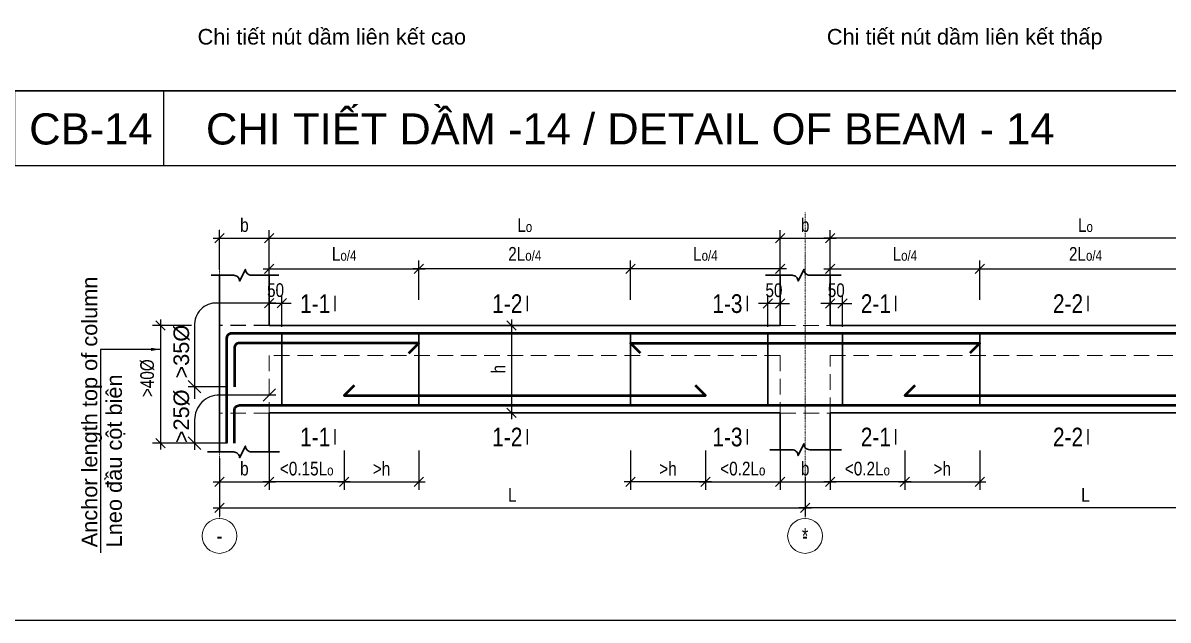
# Model space of a CAD drawing. Header units: millimetres. Extents: x -205508 to -110432, y 549193 to 571297.
# Drawn here: x -157357 to -152762, y 558925 to 561323 of the extents above; entities that cross this region are included whole.
import ezdxf
from ezdxf.enums import TextEntityAlignment as Align

# ---------------------------------------------------------------- set-up
doc = ezdxf.new("R2010")
doc.units = ezdxf.units.MM
doc.header["$LTSCALE"] = 25
doc.header["$MEASUREMENT"] = 0
doc.header["$PDSIZE"] = 50
for name, pattern in [('AUDIT_I_131119094342-0', [0]), ('CENTER2', [28.575, 19.05, -3.175, 3.175, -3.175]), ('DASHDOT', [1, 0.5, -0.25, 0, -0.25]), ('DASHED2', [0.375, 0.25, -0.125])]:
    doc.linetypes.add(name, pattern=pattern)
for name, color, linetype in [('AC', 200, 'Continuous'), ('dai', 3, 'AUDIT_I_131119094342-0'), ('DAMPHU', 1, 'DASHED2'), ('khung', 6, 'Continuous'), ('kich thuoc', 251, 'Continuous'), ('NETTHAY', 2, 'Continuous'), ('textMAX', 4, 'Continuous'), ('TEXTMIN', 7, 'Continuous'), ('TRUC', 8, 'CENTER2')]:
    doc.layers.add(name, color=color, linetype=linetype)
for name, color, linetype, lineweight in [('DCE_MCZiCZac', 250, 'Continuous', 13), ('S-Beam-Hidden', 14, 'DASHED2', 5), ('S-Boundary', 2, 'Continuous', 30), ('S-DIM TICK', 5, 'Continuous', 30), ('S-Grid line', 146, 'DASHDOT', 20), ('S-hoops', 3, 'Continuous', 30), ('S-Notes', 7, 'Continuous', 20), ('S-Rebar-B', 4, 'Continuous', 50)]:
    doc.layers.add(name, color=color, linetype=linetype, lineweight=lineweight)
doc.styles.add('EL-Text', font='arial.ttf')
doc.styles.add('roman', font='vnih____.shx', dxfattribs={"width": 0.8})
doc.styles.add('Simplex', font='arial.ttf', dxfattribs={"width": 0.8})
doc.styles.add('Simplex- GCC', font='arial.ttf', dxfattribs={"width": 0.8})
doc.styles.add('simplex1', font='simplex.shx', dxfattribs={"width": 0.8})
doc.styles.add('STYLE1', font='')
doc.styles.get('STYLE1').set_extended_font_data('VNI-Helve')
doc.dimstyles.new('ISO-25', dxfattribs={"dimscale": 25, "dimtxt": 2.2, "dimasz": 1.5, "dimexe": 1.3, "dimexo": 1, "dimgap": 1, "dimtad": 1, "dimdec": 0, "dimtxsty": 'Simplex- GCC', "dimblk": 'OBLIQUE', "dimcen": 2.5, "dimdle": 1, "dimclrd": 8, "dimclre": 8, "dimclrt": 7, "dimadec": 0, "dimazin": 0, "dimtfac": 1, "dimtdec": 0, "dimtix": 1, "dimtmove": 0, "dimatfit": 3, "dimfxl": 5, "dimfxlon": 1, "dimarcsym": 0})

# ---------------------------------------------------------------- blocks, each defined once
blk = doc.blocks.new('_Oblique')
at = {"color": 4, "linetype": 'ByBlock', "lineweight": -2}
blk.add_line((-0.5, -0.5), (0.5, 0.5), dxfattribs=at)
blk = doc.blocks.new('*D313')
at = {"layer": 'Defpoints', "color": 0, "ltscale": 20, "transparency": 16777216}
for p in [(-156568.7, 559707.2), (-154218.7, 559677.4), (-154218.7, 559375.1)]:
    blk.add_point(p, dxfattribs=at)
at = {"layer": 'kich thuoc', "color": 8, "lineweight": -2, "ltscale": 20, "transparency": 16777216}
for p, q in [((-156568.7, 559500.1), (-156568.7, 559342.6)), ((-154218.7, 559500.1), (-154218.7, 559342.6)), ((-156593.7, 559375.1), (-154193.7, 559375.1))]:
    blk.add_line(p, q, dxfattribs=at)
at = {"layer": 'kich thuoc', "color": 8, "lineweight": -2, "ltscale": 20, "transparency": 16777216, "xscale": 37.5, "yscale": 37.5, "zscale": 37.5, "rotation": 180}
blk.add_blockref('_Oblique', (-156568.7, 559375.1), dxfattribs=at)
at = {"layer": 'kich thuoc', "color": 8, "lineweight": -2, "ltscale": 20, "transparency": 16777216, "xscale": 37.5, "yscale": 37.5, "zscale": 37.5}
blk.add_blockref('_Oblique', (-154218.7, 559375.1), dxfattribs=at)
at = {"layer": 'kich thuoc', "color": 7, "ltscale": 20, "transparency": 16777216, "insert": (-155393.7, 559427.6), "char_height": 55, "attachment_point": 5, "style": 'Simplex- GCC'}
blk.add_mtext('L', dxfattribs=at)
blk = doc.blocks.new('*D314')
at = {"layer": 'Defpoints', "color": 0, "ltscale": 20, "transparency": 16777216}
for p in [(-155768.2, 560335.6), (-155768.2, 560107.2), (-154919.1, 560107.2)]:
    blk.add_point(p, dxfattribs=at)
at = {"layer": 'kich thuoc', "color": 8, "lineweight": -2, "ltscale": 20, "transparency": 16777216}
for p, q in [((-155768.2, 560210.6), (-155768.2, 560368.1)), ((-154919.1, 560210.6), (-154919.1, 560368.1)), ((-154894.1, 560335.6), (-155793.2, 560335.6))]:
    blk.add_line(p, q, dxfattribs=at)
at = {"layer": 'kich thuoc', "color": 8, "lineweight": -2, "ltscale": 20, "transparency": 16777216, "xscale": 37.5, "yscale": 37.5, "zscale": 37.5, "rotation": 180}
blk.add_blockref('_Oblique', (-155768.2, 560335.6), dxfattribs=at)
at = {"layer": 'kich thuoc', "color": 8, "lineweight": -2, "ltscale": 20, "transparency": 16777216, "xscale": 37.5, "yscale": 37.5, "zscale": 37.5}
blk.add_blockref('_Oblique', (-154919.1, 560335.6), dxfattribs=at)
at = {"layer": 'kich thuoc', "color": 7, "ltscale": 20, "transparency": 16777216, "insert": (-155343.7, 560395), "char_height": 55, "attachment_point": 5, "style": 'Simplex- GCC'}
blk.add_mtext('2L{\\H0.75x;o/4}', dxfattribs=at)
blk = doc.blocks.new('*D315')
at = {"layer": 'Defpoints', "color": 0, "ltscale": 20, "transparency": 16777216}
for p in [(-155768.2, 560335.6), (-156368.7, 560117.1), (-155768.2, 560107.2)]:
    blk.add_point(p, dxfattribs=at)
at = {"layer": 'kich thuoc', "color": 8, "lineweight": -2, "ltscale": 20, "transparency": 16777216}
for p, q in [((-156368.7, 560210.6), (-156368.7, 560368.1)), ((-155768.2, 560210.6), (-155768.2, 560368.1)), ((-156393.7, 560335.6), (-155743.2, 560335.6))]:
    blk.add_line(p, q, dxfattribs=at)
at = {"layer": 'kich thuoc', "color": 8, "lineweight": -2, "ltscale": 20, "transparency": 16777216, "xscale": 37.5, "yscale": 37.5, "zscale": 37.5, "rotation": 180}
blk.add_blockref('_Oblique', (-156368.7, 560335.6), dxfattribs=at)
at = {"layer": 'kich thuoc', "color": 8, "lineweight": -2, "ltscale": 20, "transparency": 16777216, "xscale": 37.5, "yscale": 37.5, "zscale": 37.5}
blk.add_blockref('_Oblique', (-155768.2, 560335.6), dxfattribs=at)
at = {"layer": 'kich thuoc', "color": 7, "ltscale": 20, "transparency": 16777216, "insert": (-156068.4, 560395), "char_height": 55, "attachment_point": 5, "style": 'Simplex- GCC'}
blk.add_mtext('L{\\H0.75x;o/4}', dxfattribs=at)
blk = doc.blocks.new('*D316')
at = {"layer": 'Defpoints', "color": 0, "ltscale": 20, "transparency": 16777216}
for p in [(-154919.1, 560335.6), (-154318.7, 560179.8), (-154919.1, 560107.2)]:
    blk.add_point(p, dxfattribs=at)
at = {"layer": 'kich thuoc', "color": 8, "lineweight": -2, "ltscale": 20, "transparency": 16777216}
for p, q in [((-154919.1, 560210.6), (-154919.1, 560368.1)), ((-154318.7, 560210.6), (-154318.7, 560368.1)), ((-154293.7, 560335.6), (-154944.1, 560335.6))]:
    blk.add_line(p, q, dxfattribs=at)
at = {"layer": 'kich thuoc', "color": 8, "lineweight": -2, "ltscale": 20, "transparency": 16777216, "xscale": 37.5, "yscale": 37.5, "zscale": 37.5, "rotation": 180}
blk.add_blockref('_Oblique', (-154919.1, 560335.6), dxfattribs=at)
at = {"layer": 'kich thuoc', "color": 8, "lineweight": -2, "ltscale": 20, "transparency": 16777216, "xscale": 37.5, "yscale": 37.5, "zscale": 37.5}
blk.add_blockref('_Oblique', (-154318.7, 560335.6), dxfattribs=at)
at = {"layer": 'kich thuoc', "color": 7, "ltscale": 20, "transparency": 16777216, "insert": (-154618.9, 560395), "char_height": 55, "attachment_point": 5, "style": 'Simplex- GCC'}
blk.add_mtext('L{\\H0.75x;o/4}', dxfattribs=at)
blk = doc.blocks.new('*D317')
at = {"layer": 'DCE_MCZiCZac', "color": 8, "lineweight": -2, "ltscale": 20, "transparency": 16777216}
for p, q in [((-156393.7, 560458), (-154293.7, 560458)), ((-156368.7, 560333), (-156368.7, 560490.5)), ((-154318.7, 560333), (-154318.7, 560490.5))]:
    blk.add_line(p, q, dxfattribs=at)
at = {"layer": 'Defpoints', "color": 0, "ltscale": 20, "transparency": 16777216}
for p in [(-154318.7, 560458), (-156368.7, 560184.5), (-154318.7, 560202.2)]:
    blk.add_point(p, dxfattribs=at)
at = {"layer": 'DCE_MCZiCZac', "color": 8, "lineweight": -2, "ltscale": 20, "transparency": 16777216, "xscale": 37.5, "yscale": 37.5, "zscale": 37.5, "rotation": 180}
blk.add_blockref('_Oblique', (-156368.7, 560458), dxfattribs=at)
at = {"layer": 'DCE_MCZiCZac', "color": 8, "lineweight": -2, "ltscale": 20, "transparency": 16777216, "xscale": 37.5, "yscale": 37.5, "zscale": 37.5}
blk.add_blockref('_Oblique', (-154318.7, 560458), dxfattribs=at)
at = {"layer": 'DCE_MCZiCZac', "color": 7, "ltscale": 20, "transparency": 16777216, "insert": (-155343.7, 560510.5), "char_height": 55, "attachment_point": 5, "style": 'Simplex- GCC'}
blk.add_mtext('L{\\H0.75x;o}', dxfattribs=at)
blk = doc.blocks.new('*D318')
at = {"layer": 'DCE_MCZiCZac', "color": 8, "lineweight": -2, "ltscale": 20, "transparency": 16777216}
for p, q in [((-156593.7, 560458), (-156343.7, 560458)), ((-156568.7, 560333), (-156568.7, 560490.5)), ((-156368.7, 560333), (-156368.7, 560490.5))]:
    blk.add_line(p, q, dxfattribs=at)
at = {"layer": 'Defpoints', "color": 0, "ltscale": 20, "transparency": 16777216}
for p in [(-156368.7, 560458), (-156568.7, 560280.8), (-156368.7, 560280.8)]:
    blk.add_point(p, dxfattribs=at)
at = {"layer": 'DCE_MCZiCZac', "color": 8, "lineweight": -2, "ltscale": 20, "transparency": 16777216, "xscale": 37.5, "yscale": 37.5, "zscale": 37.5, "rotation": 180}
blk.add_blockref('_Oblique', (-156568.7, 560458), dxfattribs=at)
at = {"layer": 'DCE_MCZiCZac', "color": 8, "lineweight": -2, "ltscale": 20, "transparency": 16777216, "xscale": 37.5, "yscale": 37.5, "zscale": 37.5}
blk.add_blockref('_Oblique', (-156368.7, 560458), dxfattribs=at)
at = {"layer": 'DCE_MCZiCZac', "color": 7, "ltscale": 20, "transparency": 16777216, "insert": (-156468.7, 560510.5), "char_height": 55, "attachment_point": 5, "style": 'Simplex- GCC'}
blk.add_mtext('b', dxfattribs=at)
blk = doc.blocks.new('*D319')
at = {"layer": 'DCE_MCZiCZac', "color": 8, "lineweight": -2, "ltscale": 20, "transparency": 16777216}
for p, q in [((-154343.7, 560458), (-154093.7, 560458)), ((-154318.7, 560367.5), (-154318.7, 560490.5)), ((-154118.7, 560333), (-154118.7, 560490.5))]:
    blk.add_line(p, q, dxfattribs=at)
at = {"layer": 'Defpoints', "color": 0, "ltscale": 20, "transparency": 16777216}
for p in [(-154118.7, 560458), (-154318.7, 560342.5), (-154118.7, 560165.9)]:
    blk.add_point(p, dxfattribs=at)
at = {"layer": 'DCE_MCZiCZac', "color": 8, "lineweight": -2, "ltscale": 20, "transparency": 16777216, "xscale": 37.5, "yscale": 37.5, "zscale": 37.5, "rotation": 180}
blk.add_blockref('_Oblique', (-154318.7, 560458), dxfattribs=at)
at = {"layer": 'DCE_MCZiCZac', "color": 8, "lineweight": -2, "ltscale": 20, "transparency": 16777216, "xscale": 37.5, "yscale": 37.5, "zscale": 37.5}
blk.add_blockref('_Oblique', (-154118.7, 560458), dxfattribs=at)
at = {"layer": 'DCE_MCZiCZac', "color": 7, "ltscale": 20, "transparency": 16777216, "insert": (-154218.7, 560510.5), "char_height": 55, "attachment_point": 5, "style": 'Simplex- GCC'}
blk.add_mtext('b', dxfattribs=at)
blk = doc.blocks.new('*D320')
at = {"layer": 'DCE_MCZiCZac', "color": 8, "lineweight": -2, "ltscale": 20, "transparency": 16777216}
for p, q in [((-156068.7, 559605.3), (-156068.7, 559447.8)), ((-155768.2, 559605.3), (-155768.2, 559447.8)), ((-156093.7, 559480.3), (-155743.2, 559480.3))]:
    blk.add_line(p, q, dxfattribs=at)
at = {"layer": 'Defpoints', "color": 0, "ltscale": 20, "transparency": 16777216}
for p in [(-156068.7, 559787.2), (-155768.2, 559757.2), (-155768.2, 559480.3)]:
    blk.add_point(p, dxfattribs=at)
at = {"layer": 'DCE_MCZiCZac', "color": 8, "lineweight": -2, "ltscale": 20, "transparency": 16777216, "xscale": 37.5, "yscale": 37.5, "zscale": 37.5, "rotation": 180}
blk.add_blockref('_Oblique', (-156068.7, 559480.3), dxfattribs=at)
at = {"layer": 'DCE_MCZiCZac', "color": 8, "lineweight": -2, "ltscale": 20, "transparency": 16777216, "xscale": 37.5, "yscale": 37.5, "zscale": 37.5}
blk.add_blockref('_Oblique', (-155768.2, 559480.3), dxfattribs=at)
at = {"layer": 'DCE_MCZiCZac', "color": 7, "ltscale": 20, "transparency": 16777216, "insert": (-155918.4, 559532.8), "char_height": 55, "attachment_point": 5, "style": 'Simplex- GCC'}
blk.add_mtext('>h', dxfattribs=at)
blk = doc.blocks.new('*D321')
at = {"layer": 'DCE_MCZiCZac', "color": 8, "lineweight": -2, "ltscale": 20, "transparency": 16777216}
for p, q in [((-154919.1, 559605.3), (-154919.1, 559447.8)), ((-154618.7, 559605.3), (-154618.7, 559447.8)), ((-154593.7, 559480.3), (-154944.1, 559480.3))]:
    blk.add_line(p, q, dxfattribs=at)
at = {"layer": 'Defpoints', "color": 0, "ltscale": 20, "transparency": 16777216}
for p in [(-154618.7, 559787.2), (-154919.1, 559757.2), (-154919.1, 559480.3)]:
    blk.add_point(p, dxfattribs=at)
at = {"layer": 'DCE_MCZiCZac', "color": 8, "lineweight": -2, "ltscale": 20, "transparency": 16777216, "xscale": 37.5, "yscale": 37.5, "zscale": 37.5, "rotation": 180}
blk.add_blockref('_Oblique', (-154919.1, 559480.3), dxfattribs=at)
at = {"layer": 'DCE_MCZiCZac', "color": 8, "lineweight": -2, "ltscale": 20, "transparency": 16777216, "xscale": 37.5, "yscale": 37.5, "zscale": 37.5}
blk.add_blockref('_Oblique', (-154618.7, 559480.3), dxfattribs=at)
at = {"layer": 'DCE_MCZiCZac', "color": 7, "ltscale": 20, "transparency": 16777216, "insert": (-154768.9, 559532.8), "char_height": 55, "attachment_point": 5, "style": 'Simplex- GCC'}
blk.add_mtext('>h', dxfattribs=at)
blk = doc.blocks.new('*D322')
at = {"layer": 'DCE_MCZiCZac', "color": 8, "lineweight": -2, "ltscale": 20, "transparency": 16777216}
for p, q in [((-156368.7, 560132.2), (-156368.7, 560229.4)), ((-156318.7, 560102.2), (-156318.7, 560229.4)), ((-156368.7, 560196.9), (-156406.2, 560196.9)), ((-156368.7, 560196.9), (-156318.7, 560196.9)), ((-156318.7, 560196.9), (-156281.2, 560196.9))]:
    blk.add_line(p, q, dxfattribs=at)
at = {"layer": 'Defpoints', "color": 0, "ltscale": 20, "transparency": 16777216}
for p in [(-156318.7, 560196.9), (-156368.7, 560107.2), (-156318.7, 560077.2)]:
    blk.add_point(p, dxfattribs=at)
at = {"layer": 'DCE_MCZiCZac', "color": 8, "lineweight": -2, "ltscale": 20, "transparency": 16777216, "xscale": 37.5, "yscale": 37.5, "zscale": 37.5}
blk.add_blockref('_Oblique', (-156368.7, 560196.9), dxfattribs=at)
at = {"layer": 'DCE_MCZiCZac', "color": 8, "lineweight": -2, "ltscale": 20, "transparency": 16777216, "xscale": 37.5, "yscale": 37.5, "zscale": 37.5, "rotation": 180}
blk.add_blockref('_Oblique', (-156318.7, 560196.9), dxfattribs=at)
at = {"layer": 'DCE_MCZiCZac', "color": 7, "ltscale": 20, "transparency": 16777216, "insert": (-156343.7, 560249.4), "char_height": 55, "attachment_point": 5, "style": 'Simplex- GCC'}
blk.add_mtext('50', dxfattribs=at)
blk = doc.blocks.new('*D323')
at = {"layer": 'DCE_MCZiCZac', "color": 8, "lineweight": -2, "ltscale": 20, "transparency": 16777216}
for p, q in [((-154368.7, 560102.2), (-154368.7, 560229.1)), ((-154318.7, 560153.4), (-154318.7, 560229.1)), ((-154368.7, 560196.6), (-154406.2, 560196.6)), ((-154318.7, 560196.6), (-154368.7, 560196.6)), ((-154318.7, 560196.6), (-154281.2, 560196.6))]:
    blk.add_line(p, q, dxfattribs=at)
at = {"layer": 'Defpoints', "color": 0, "ltscale": 20, "transparency": 16777216}
for p in [(-154368.7, 560196.6), (-154318.7, 560128.4), (-154368.7, 560077.2)]:
    blk.add_point(p, dxfattribs=at)
at = {"layer": 'DCE_MCZiCZac', "color": 8, "lineweight": -2, "ltscale": 20, "transparency": 16777216, "xscale": 37.5, "yscale": 37.5, "zscale": 37.5}
blk.add_blockref('_Oblique', (-154368.7, 560196.6), dxfattribs=at)
at = {"layer": 'DCE_MCZiCZac', "color": 8, "lineweight": -2, "ltscale": 20, "transparency": 16777216, "xscale": 37.5, "yscale": 37.5, "zscale": 37.5, "rotation": 180}
blk.add_blockref('_Oblique', (-154318.7, 560196.6), dxfattribs=at)
at = {"layer": 'DCE_MCZiCZac', "color": 7, "ltscale": 20, "transparency": 16777216, "insert": (-154343.7, 560249.1), "char_height": 55, "attachment_point": 5, "style": 'Simplex- GCC'}
blk.add_mtext('50', dxfattribs=at)
blk = doc.blocks.new('*D324')
at = {"layer": 'DCE_MCZiCZac', "color": 8, "lineweight": -2, "ltscale": 20, "transparency": 16777216}
for p, q in [((-154118.7, 560153.4), (-154118.7, 560229.1)), ((-154068.7, 560102.2), (-154068.7, 560229.1)), ((-154118.7, 560196.6), (-154156.2, 560196.6)), ((-154118.7, 560196.6), (-154068.7, 560196.6)), ((-154068.7, 560196.6), (-154031.2, 560196.6))]:
    blk.add_line(p, q, dxfattribs=at)
at = {"layer": 'Defpoints', "color": 0, "ltscale": 20, "transparency": 16777216}
for p in [(-154068.7, 560196.6), (-154118.7, 560128.4), (-154068.7, 560077.2)]:
    blk.add_point(p, dxfattribs=at)
at = {"layer": 'DCE_MCZiCZac', "color": 8, "lineweight": -2, "ltscale": 20, "transparency": 16777216, "xscale": 37.5, "yscale": 37.5, "zscale": 37.5}
blk.add_blockref('_Oblique', (-154118.7, 560196.6), dxfattribs=at)
at = {"layer": 'DCE_MCZiCZac', "color": 8, "lineweight": -2, "ltscale": 20, "transparency": 16777216, "xscale": 37.5, "yscale": 37.5, "zscale": 37.5, "rotation": 180}
blk.add_blockref('_Oblique', (-154068.7, 560196.6), dxfattribs=at)
at = {"layer": 'DCE_MCZiCZac', "color": 7, "ltscale": 20, "transparency": 16777216, "insert": (-154093.7, 560249.1), "char_height": 55, "attachment_point": 5, "style": 'Simplex- GCC'}
blk.add_mtext('50', dxfattribs=at)
blk = doc.blocks.new('*D325')
at = {"layer": 'DCE_MCZiCZac', "color": 8, "lineweight": -2, "ltscale": 20, "transparency": 16777216}
for p, q in [((-156805.5, 560132.2), (-156805.5, 559610.5)), ((-156680.5, 560107.2), (-156838, 560107.2)), ((-156680.5, 559635.5), (-156838, 559635.5))]:
    blk.add_line(p, q, dxfattribs=at)
at = {"layer": 'Defpoints', "color": 0, "ltscale": 20, "transparency": 16777216}
for p in [(-156568.7, 560107.2), (-156805.5, 559635.5), (-156538.7, 559635.5)]:
    blk.add_point(p, dxfattribs=at)
at = {"layer": 'DCE_MCZiCZac', "color": 8, "lineweight": -2, "ltscale": 20, "transparency": 16777216, "xscale": 37.5, "yscale": 37.5, "zscale": 37.5}
for p, rotation in [((-156805.5, 560107.2), 90), ((-156805.5, 559635.5), 270)]:
    blk.add_blockref('_Oblique', p, dxfattribs=dict(at, rotation=rotation))
at = {"layer": 'DCE_MCZiCZac', "color": 7, "ltscale": 20, "transparency": 16777216, "insert": (-156858, 559896.1), "char_height": 55, "attachment_point": 5, "rotation": 90, "style": 'Simplex- GCC'}
blk.add_mtext('>40%%C', dxfattribs=at)
blk = doc.blocks.new('SEC')
at = {"layer": 'khung', "color": 6, "linetype": 'Continuous', "ltscale": 0.5}
blk.add_line((0, -30.9), (0, 30.9), dxfattribs=at)
at = {"layer": 'TRUC', "color": 6, "style": 'simplex1', "width": 0.8}
blk.add_attdef('TEXT', text='', height=5, dxfattribs=at).set_placement((-1.6, 0), align=Align.MIDDLE_RIGHT)
blk = doc.blocks.new('*D326')
at = {"layer": 'Defpoints', "color": 0, "ltscale": 0.5, "transparency": 16777216}
for p in [(-155519.3, 560107.2), (-155519.3, 559757.2), (-155397.2, 559757.2)]:
    blk.add_point(p, dxfattribs=at)
at = {"layer": 'NETTHAY', "color": 8, "lineweight": -2, "ltscale": 0.5, "transparency": 16777216}
for p, q in [((-155397.2, 560132.2), (-155397.2, 559732.2)), ((-155494.3, 560107.2), (-155364.7, 560107.2)), ((-155494.3, 559757.2), (-155364.7, 559757.2))]:
    blk.add_line(p, q, dxfattribs=at)
at = {"layer": 'NETTHAY', "color": 8, "lineweight": -2, "ltscale": 0.5, "transparency": 16777216, "xscale": 37.5, "yscale": 37.5, "zscale": 37.5}
for p, rotation in [((-155397.2, 560107.2), 90), ((-155397.2, 559757.2), 270)]:
    blk.add_blockref('_Oblique', p, dxfattribs=dict(at, rotation=rotation))
at = {"layer": 'NETTHAY', "color": 7, "ltscale": 0.5, "transparency": 16777216, "insert": (-155449.7, 559932.2), "char_height": 55, "attachment_point": 5, "rotation": 90, "style": 'Simplex- GCC'}
blk.add_mtext('h', dxfattribs=at)
blk = doc.blocks.new('5span')
at = {"layer": 'S-Boundary', "ltscale": 20}
for p, q in [((0, 350), (0, 552.2)), ((200, 350), (200, 552.2)), ((2250, 350), (2250, 552.2)), ((2450, 350), (2450, 552.2)), ((0, 300), (0, 350)), ((0, 0), (0, 350)), ((200, 350), (2250, 350)), ((2450, 350), (4500, 350)), ((200, 0), (2250, 0)), ((200, -157.2), (200, 0)), ((2250, -148.1), (2250, 0)), ((2450, 0), (4500, 0)), ((2450, -148.1), (2450, 0)), ((0, -157.2), (0, 0))]:
    blk.add_line(p, q, dxfattribs=at)
at = {"layer": 'S-Boundary', "color": 251, "true_color": 0x636466}
for points in [[(-32.8, 552.2), (57.1, 552.2, -0.414214), (80.7, 528.6), (104.3, 575.8, 0.414214), (127.9, 552.2), (238.5, 552.2)], [(2191.3, 552.2), (2297.9, 552.2, -0.414214), (2321.5, 528.6), (2345.1, 575.8, 0.414214), (2368.7, 552.2), (2495.3, 552.2)], [(-47.9, -157.2), (57.1, -157.2, -0.414214), (80.7, -180.8), (104.3, -133.6, 0.414214), (127.9, -157.2), (240.9, -157.2)], [(2208.1, -148.1), (2297.9, -148.1, -0.414214), (2321.5, -171.7), (2345.1, -124.5, 0.414214), (2368.7, -148.1), (2495.9, -148.1)]]:
    blk.add_lwpolyline(points, format="xyb", dxfattribs=at)
at = {"layer": 'S-Grid line', "ltscale": 0.25}
for p, q in [((2350, -424.3), (2350, 803.6)), ((0, -424.3), (0, 735.3))]:
    blk.add_line(p, q, dxfattribs=at)
at = {"layer": 'S-Grid line', "color": 2, "linetype": 'Continuous', "ltscale": 0.5}
for centre in [(0, -494.3), (2350, -494.3)]:
    blk.add_circle(centre, 70, dxfattribs=at)
at = {"layer": 'S-Grid line', "color": 3, "linetype": 'DASHED2', "ltscale": 0.5, "style": 'roman', "width": 0.8}
for p in [(0, -494.3), (2350, -494.3)]:
    blk.add_text('-', height=62.5, dxfattribs=at).set_placement(p, align=Align.MIDDLE)
blk = doc.blocks.new('*D259')
at = {"layer": 'DCE_MCZiCZac', "color": 8, "lineweight": -2, "ltscale": 20, "transparency": 16777216}
for p, q in [((-156368.7, 559605.3), (-156368.7, 559447.8)), ((-156068.7, 559605.3), (-156068.7, 559447.8)), ((-156043.7, 559480.3), (-156393.7, 559480.3))]:
    blk.add_line(p, q, dxfattribs=at)
at = {"layer": 'Defpoints', "color": 0, "ltscale": 20, "transparency": 16777216}
for p in [(-156068.7, 559787.2), (-156368.7, 559640.8), (-156368.7, 559480.3)]:
    blk.add_point(p, dxfattribs=at)
at = {"layer": 'DCE_MCZiCZac', "color": 8, "lineweight": -2, "ltscale": 20, "transparency": 16777216, "xscale": 37.5, "yscale": 37.5, "zscale": 37.5, "rotation": 180}
blk.add_blockref('_Oblique', (-156368.7, 559480.3), dxfattribs=at)
at = {"layer": 'DCE_MCZiCZac', "color": 8, "lineweight": -2, "ltscale": 20, "transparency": 16777216, "xscale": 37.5, "yscale": 37.5, "zscale": 37.5}
blk.add_blockref('_Oblique', (-156068.7, 559480.3), dxfattribs=at)
at = {"layer": 'DCE_MCZiCZac', "color": 7, "ltscale": 20, "transparency": 16777216, "insert": (-156218.7, 559532.8), "char_height": 55, "attachment_point": 5, "style": 'Simplex- GCC'}
blk.add_mtext('<0.15L{\\H0.75x;o}', dxfattribs=at)
blk = doc.blocks.new('*D260')
at = {"layer": 'DCE_MCZiCZac', "color": 8, "lineweight": -2, "ltscale": 20, "transparency": 16777216}
for p, q in [((-154618.7, 559605.3), (-154618.7, 559447.8)), ((-154318.7, 559605.3), (-154318.7, 559447.8)), ((-154643.7, 559480.3), (-154293.7, 559480.3))]:
    blk.add_line(p, q, dxfattribs=at)
at = {"layer": 'Defpoints', "color": 0, "ltscale": 20, "transparency": 16777216}
for p in [(-154618.7, 559787.2), (-154318.7, 559718), (-154318.7, 559480.3)]:
    blk.add_point(p, dxfattribs=at)
at = {"layer": 'DCE_MCZiCZac', "color": 8, "lineweight": -2, "ltscale": 20, "transparency": 16777216, "xscale": 37.5, "yscale": 37.5, "zscale": 37.5, "rotation": 180}
blk.add_blockref('_Oblique', (-154618.7, 559480.3), dxfattribs=at)
at = {"layer": 'DCE_MCZiCZac', "color": 8, "lineweight": -2, "ltscale": 20, "transparency": 16777216, "xscale": 37.5, "yscale": 37.5, "zscale": 37.5}
blk.add_blockref('_Oblique', (-154318.7, 559480.3), dxfattribs=at)
at = {"layer": 'DCE_MCZiCZac', "color": 7, "ltscale": 20, "transparency": 16777216, "insert": (-154468.7, 559532.8), "char_height": 55, "attachment_point": 5, "style": 'Simplex- GCC'}
blk.add_mtext('<0.2L{\\H0.75x;o}', dxfattribs=at)
blk = doc.blocks.new('*D261')
at = {"layer": 'Defpoints', "color": 0, "ltscale": 20, "transparency": 16777216}
for p in [(-152669.1, 560335.6), (-153518.2, 560107.2), (-152669.1, 560107.2)]:
    blk.add_point(p, dxfattribs=at)
at = {"layer": 'kich thuoc', "color": 8, "lineweight": -2, "ltscale": 20, "transparency": 16777216}
for p, q in [((-153518.2, 560210.6), (-153518.2, 560368.1)), ((-152669.1, 560210.6), (-152669.1, 560368.1)), ((-153543.2, 560335.6), (-152644.1, 560335.6))]:
    blk.add_line(p, q, dxfattribs=at)
at = {"layer": 'kich thuoc', "color": 8, "lineweight": -2, "ltscale": 20, "transparency": 16777216, "xscale": 37.5, "yscale": 37.5, "zscale": 37.5, "rotation": 180}
blk.add_blockref('_Oblique', (-153518.2, 560335.6), dxfattribs=at)
at = {"layer": 'kich thuoc', "color": 8, "lineweight": -2, "ltscale": 20, "transparency": 16777216, "xscale": 37.5, "yscale": 37.5, "zscale": 37.5}
blk.add_blockref('_Oblique', (-152669.1, 560335.6), dxfattribs=at)
at = {"layer": 'kich thuoc', "color": 7, "ltscale": 20, "transparency": 16777216, "insert": (-153093.7, 560395), "char_height": 55, "attachment_point": 5, "style": 'Simplex- GCC'}
blk.add_mtext('2L{\\H0.75x;o/4}', dxfattribs=at)
blk = doc.blocks.new('*D263')
at = {"layer": 'Defpoints', "color": 0, "ltscale": 20, "transparency": 16777216}
for p in [(-153518.2, 560335.6), (-154118.7, 560179.8), (-153518.2, 560107.2)]:
    blk.add_point(p, dxfattribs=at)
at = {"layer": 'kich thuoc', "color": 8, "lineweight": -2, "ltscale": 20, "transparency": 16777216}
for p, q in [((-154118.7, 560210.6), (-154118.7, 560368.1)), ((-153518.2, 560210.6), (-153518.2, 560368.1)), ((-154143.7, 560335.6), (-153493.2, 560335.6))]:
    blk.add_line(p, q, dxfattribs=at)
at = {"layer": 'kich thuoc', "color": 8, "lineweight": -2, "ltscale": 20, "transparency": 16777216, "xscale": 37.5, "yscale": 37.5, "zscale": 37.5, "rotation": 180}
blk.add_blockref('_Oblique', (-154118.7, 560335.6), dxfattribs=at)
at = {"layer": 'kich thuoc', "color": 8, "lineweight": -2, "ltscale": 20, "transparency": 16777216, "xscale": 37.5, "yscale": 37.5, "zscale": 37.5}
blk.add_blockref('_Oblique', (-153518.2, 560335.6), dxfattribs=at)
at = {"layer": 'kich thuoc', "color": 7, "ltscale": 20, "transparency": 16777216, "insert": (-153818.4, 560395), "char_height": 55, "attachment_point": 5, "style": 'Simplex- GCC'}
blk.add_mtext('L{\\H0.75x;o/4}', dxfattribs=at)
blk = doc.blocks.new('*D264')
at = {"layer": 'DCE_MCZiCZac', "color": 8, "lineweight": -2, "ltscale": 20, "transparency": 16777216}
for p, q in [((-152043.7, 560458), (-154143.7, 560458)), ((-154118.7, 560333), (-154118.7, 560490.5)), ((-152068.7, 560333), (-152068.7, 560490.5))]:
    blk.add_line(p, q, dxfattribs=at)
at = {"layer": 'Defpoints', "color": 0, "ltscale": 20, "transparency": 16777216}
for p in [(-154118.7, 560458), (-154118.7, 560202.2), (-152068.7, 560184.5)]:
    blk.add_point(p, dxfattribs=at)
at = {"layer": 'DCE_MCZiCZac', "color": 8, "lineweight": -2, "ltscale": 20, "transparency": 16777216, "xscale": 37.5, "yscale": 37.5, "zscale": 37.5, "rotation": 180}
blk.add_blockref('_Oblique', (-154118.7, 560458), dxfattribs=at)
at = {"layer": 'DCE_MCZiCZac', "color": 8, "lineweight": -2, "ltscale": 20, "transparency": 16777216, "xscale": 37.5, "yscale": 37.5, "zscale": 37.5}
blk.add_blockref('_Oblique', (-152068.7, 560458), dxfattribs=at)
at = {"layer": 'DCE_MCZiCZac', "color": 7, "ltscale": 20, "transparency": 16777216, "insert": (-153093.7, 560510.5), "char_height": 55, "attachment_point": 5, "style": 'Simplex- GCC'}
blk.add_mtext('L{\\H0.75x;o}', dxfattribs=at)
blk = doc.blocks.new('*D266')
at = {"layer": 'DCE_MCZiCZac', "color": 8, "lineweight": -2, "ltscale": 20, "transparency": 16777216}
for p, q in [((-153818.7, 559605.3), (-153818.7, 559447.8)), ((-153518.2, 559605.3), (-153518.2, 559447.8)), ((-153843.7, 559480.3), (-153493.2, 559480.3))]:
    blk.add_line(p, q, dxfattribs=at)
at = {"layer": 'Defpoints', "color": 0, "ltscale": 20, "transparency": 16777216}
for p in [(-153818.7, 559787.2), (-153518.2, 559757.2), (-153518.2, 559480.3)]:
    blk.add_point(p, dxfattribs=at)
at = {"layer": 'DCE_MCZiCZac', "color": 8, "lineweight": -2, "ltscale": 20, "transparency": 16777216, "xscale": 37.5, "yscale": 37.5, "zscale": 37.5, "rotation": 180}
blk.add_blockref('_Oblique', (-153818.7, 559480.3), dxfattribs=at)
at = {"layer": 'DCE_MCZiCZac', "color": 8, "lineweight": -2, "ltscale": 20, "transparency": 16777216, "xscale": 37.5, "yscale": 37.5, "zscale": 37.5}
blk.add_blockref('_Oblique', (-153518.2, 559480.3), dxfattribs=at)
at = {"layer": 'DCE_MCZiCZac', "color": 7, "ltscale": 20, "transparency": 16777216, "insert": (-153668.4, 559532.8), "char_height": 55, "attachment_point": 5, "style": 'Simplex- GCC'}
blk.add_mtext('>h', dxfattribs=at)
blk = doc.blocks.new('*D268')
at = {"layer": 'DCE_MCZiCZac', "color": 8, "lineweight": -2, "ltscale": 20, "transparency": 16777216}
for p, q in [((-154118.7, 559605.3), (-154118.7, 559447.8)), ((-153818.7, 559605.3), (-153818.7, 559447.8)), ((-153793.7, 559480.3), (-154143.7, 559480.3))]:
    blk.add_line(p, q, dxfattribs=at)
at = {"layer": 'Defpoints', "color": 0, "ltscale": 20, "transparency": 16777216}
for p in [(-153818.7, 559787.2), (-154118.7, 559718), (-154118.7, 559480.3)]:
    blk.add_point(p, dxfattribs=at)
at = {"layer": 'DCE_MCZiCZac', "color": 8, "lineweight": -2, "ltscale": 20, "transparency": 16777216, "xscale": 37.5, "yscale": 37.5, "zscale": 37.5, "rotation": 180}
blk.add_blockref('_Oblique', (-154118.7, 559480.3), dxfattribs=at)
at = {"layer": 'DCE_MCZiCZac', "color": 8, "lineweight": -2, "ltscale": 20, "transparency": 16777216, "xscale": 37.5, "yscale": 37.5, "zscale": 37.5}
blk.add_blockref('_Oblique', (-153818.7, 559480.3), dxfattribs=at)
at = {"layer": 'DCE_MCZiCZac', "color": 7, "ltscale": 20, "transparency": 16777216, "insert": (-153968.7, 559532.8), "char_height": 55, "attachment_point": 5, "style": 'Simplex- GCC'}
blk.add_mtext('<0.2L{\\H0.75x;o}', dxfattribs=at)
blk = doc.blocks.new('*D280')
at = {"layer": 'Defpoints', "color": 0, "ltscale": 20, "transparency": 16777216}
for p in [(-154218.7, 559677.4), (-151968.7, 559707.2), (-154218.7, 559375.1)]:
    blk.add_point(p, dxfattribs=at)
at = {"layer": 'kich thuoc', "color": 8, "lineweight": -2, "ltscale": 20, "transparency": 16777216}
for p, q in [((-154218.7, 559500.1), (-154218.7, 559342.6)), ((-151968.7, 559500.1), (-151968.7, 559342.6)), ((-151943.7, 559375.1), (-154243.7, 559375.1))]:
    blk.add_line(p, q, dxfattribs=at)
at = {"layer": 'kich thuoc', "color": 8, "lineweight": -2, "ltscale": 20, "transparency": 16777216, "xscale": 37.5, "yscale": 37.5, "zscale": 37.5, "rotation": 180}
blk.add_blockref('_Oblique', (-154218.7, 559375.1), dxfattribs=at)
at = {"layer": 'kich thuoc', "color": 8, "lineweight": -2, "ltscale": 20, "transparency": 16777216, "xscale": 37.5, "yscale": 37.5, "zscale": 37.5}
blk.add_blockref('_Oblique', (-151968.7, 559375.1), dxfattribs=at)
at = {"layer": 'kich thuoc', "color": 7, "ltscale": 20, "transparency": 16777216, "insert": (-153093.7, 559427.6), "char_height": 55, "attachment_point": 5, "style": 'Simplex- GCC'}
blk.add_mtext('L', dxfattribs=at)
blk = doc.blocks.new('*D282')
at = {"layer": 'DCE_MCZiCZac', "color": 8, "lineweight": -2, "ltscale": 20, "transparency": 16777216}
for p, q in [((-156568.7, 559575), (-156568.7, 559447.8)), ((-156368.7, 559575), (-156368.7, 559447.8)), ((-156593.7, 559480.3), (-156343.7, 559480.3))]:
    blk.add_line(p, q, dxfattribs=at)
at = {"layer": 'Defpoints', "color": 0, "ltscale": 20, "transparency": 16777216}
for p in [(-156568.7, 559600), (-156368.7, 559600), (-156368.7, 559480.3)]:
    blk.add_point(p, dxfattribs=at)
at = {"layer": 'DCE_MCZiCZac', "color": 8, "lineweight": -2, "ltscale": 20, "transparency": 16777216, "xscale": 37.5, "yscale": 37.5, "zscale": 37.5, "rotation": 180}
blk.add_blockref('_Oblique', (-156568.7, 559480.3), dxfattribs=at)
at = {"layer": 'DCE_MCZiCZac', "color": 8, "lineweight": -2, "ltscale": 20, "transparency": 16777216, "xscale": 37.5, "yscale": 37.5, "zscale": 37.5}
blk.add_blockref('_Oblique', (-156368.7, 559480.3), dxfattribs=at)
at = {"layer": 'DCE_MCZiCZac', "color": 7, "ltscale": 20, "transparency": 16777216, "insert": (-156468.7, 559532.8), "char_height": 55, "attachment_point": 5, "style": 'Simplex- GCC'}
blk.add_mtext('b', dxfattribs=at)
blk = doc.blocks.new('*D283')
at = {"layer": 'DCE_MCZiCZac', "color": 8, "lineweight": -2, "ltscale": 20, "transparency": 16777216}
for p, q in [((-154318.7, 559605.3), (-154318.7, 559447.8)), ((-154118.7, 559605.3), (-154118.7, 559447.8)), ((-154343.7, 559480.3), (-154093.7, 559480.3))]:
    blk.add_line(p, q, dxfattribs=at)
at = {"layer": 'Defpoints', "color": 0, "ltscale": 20, "transparency": 16777216}
for p in [(-154318.7, 559661), (-154118.7, 559661), (-154118.7, 559480.3)]:
    blk.add_point(p, dxfattribs=at)
at = {"layer": 'DCE_MCZiCZac', "color": 8, "lineweight": -2, "ltscale": 20, "transparency": 16777216, "xscale": 37.5, "yscale": 37.5, "zscale": 37.5, "rotation": 180}
blk.add_blockref('_Oblique', (-154318.7, 559480.3), dxfattribs=at)
at = {"layer": 'DCE_MCZiCZac', "color": 8, "lineweight": -2, "ltscale": 20, "transparency": 16777216, "xscale": 37.5, "yscale": 37.5, "zscale": 37.5}
blk.add_blockref('_Oblique', (-154118.7, 559480.3), dxfattribs=at)
at = {"layer": 'DCE_MCZiCZac', "color": 7, "ltscale": 20, "transparency": 16777216, "insert": (-154218.7, 559532.8), "char_height": 55, "attachment_point": 5, "style": 'Simplex- GCC'}
blk.add_mtext('b', dxfattribs=at)

msp = doc.modelspace()

# ---------------------------------------------------------------- linework, layer by layer
at = {"layer": 'AC', "color": 0, "ltscale": 20}
msp.add_line((-162391.5, 560749.9), (-147391.5, 560749.9), dxfattribs=at)
at = {"layer": 'AC', "color": 4, "ltscale": 20}
msp.add_line((-162391.5, 558924.8), (-147391.5, 558924.8), dxfattribs=at)
for points in [[(-147391.5, 561041), (-147391.5, 570555.2), (-162391.5, 570555.2), (-162391.5, 561049.9), (-147404.4, 561049.9)], [(-147391.5, 558924.8), (-147391.5, 561049.9), (-162391.5, 561049.9), (-162391.5, 558924.8)]]:
    msp.add_lwpolyline(points, dxfattribs=at)
msp.add_lwpolyline([(-157391.5, 560749.9), (-156791.5, 560749.9), (-156791.5, 561049.9), (-157391.5, 561049.9)], close=True, dxfattribs=at)
at = {"layer": 'DAMPHU', "ltscale": 10}
msp.add_line((-156368.7, 560107.2), (-156568.7, 560107.2), dxfattribs=at)
at = {"layer": 'kich thuoc', "ltscale": 20}
for p, q in [((-156538.7, 559861.8), (-156694.9, 559861.8)), ((-156538.7, 559635.5), (-156694.9, 559635.5))]:
    msp.add_line(p, q, dxfattribs=at)
for points in [[(-156342.5, 560196.9), (-156568.7, 560196.9, 0.452245), (-156668.7, 560114.6), (-156668.7, 559813.9)], [(-156342.5, 559828.6), (-156568.7, 559828.6, 0.414214), (-156668.7, 559728.6), (-156668.7, 559608.3)]]:
    msp.add_lwpolyline(points, format="xyb", dxfattribs=at)
at = {"layer": 'S-Beam-Hidden', "ltscale": 10}
msp.add_line((-154319.7, 560107.2), (-154117.7, 560107.2), dxfattribs=at)
for points in [[(-154318.7, 559987.2), (-156368.7, 559987.2), (-156368.7, 559756.2), (-156568.7, 559756.2), (-156568.7, 560107.2)], [(-154318.7, 559987.2), (-154318.7, 559756.2), (-154118.7, 559756.2), (-154118.7, 559987.2), (-149247, 559987.2)]]:
    msp.add_lwpolyline(points, dxfattribs=at)
at = {"layer": 'S-DIM TICK', "color": 5, "ltscale": 0.5}
for p, q in [((-156693.7, 559886.8), (-156643.7, 559836.8)), ((-156693.7, 559660.5), (-156643.7, 559610.5))]:
    msp.add_line(p, q, dxfattribs=at)
at = {"layer": 'S-DIM TICK', "ltscale": 0.5}
msp.add_line((-156393.7, 559803.6), (-156343.7, 559853.6), dxfattribs=at)
at = {"layer": 'S-hoops', "ltscale": 20}
for p, q in [((-156318.7, 560077.2), (-156318.7, 559787.2)), ((-155768.2, 560077.2), (-155768.2, 559787.2)), ((-154919.1, 560077.2), (-154919.1, 559787.2)), ((-154368.7, 560077.2), (-154368.7, 559787.2)), ((-154068.7, 560077.2), (-154068.7, 559787.2)), ((-153518.2, 560077.2), (-153518.2, 559787.2))]:
    msp.add_line(p, q, dxfattribs=at)
at = {"layer": 'S-Rebar-B', "ltscale": 20}
for p, q in [((-154919.1, 560037.2), (-153518.2, 560037.2)), ((-156488.7, 559787.2), (-149247, 559787.2))]:
    msp.add_line(p, q, dxfattribs=at)
for points in [[(-156538.7, 559635.5), (-156538.7, 560057.2, -0.414214), (-156518.7, 560077.2), (-149247, 560077.2)], [(-155808.2, 559997.2), (-155768.2, 560037.2), (-156488.7, 560037.2, 0.414214), (-156508.7, 560017.2), (-156508.7, 559861.8)], [(-156508.7, 559635.5), (-156508.7, 559767.2, -0.414214), (-156488.7, 559787.2), (-155768.2, 559787.2)]]:
    msp.add_lwpolyline(points, format="xyb", dxfattribs=at)
for points in [[(-154879.1, 559997.2), (-154919.1, 560037.2), (-153518.2, 560037.2), (-153558.2, 559997.2)], [(-156028.7, 559867.2), (-156068.7, 559827.2), (-154618.7, 559827.2), (-154658.7, 559867.2)], [(-153778.7, 559867.2), (-153818.7, 559827.2), (-152368.7, 559827.2), (-152408.7, 559867.2)]]:
    msp.add_lwpolyline(points, dxfattribs=at)

# ---------------------------------------------------------------- block references
msp.add_blockref('5span', (-156568.7, 559757.2))
at = {"layer": 'dai'}
ref = msp.add_blockref('SEC', (-156104.3, 560196), dxfattribs=at)
ref.add_attrib('SEC', '1-1', dxfattribs={"layer": 'S-Notes', "color": 1, "height": 75, "style": 'Simplex', "width": 0.8}).set_placement((-156124.1, 560195.6), align=Align.MIDDLE_RIGHT)
ref = msp.add_blockref('SEC', (-155333.3, 560196), dxfattribs=at)
ref.add_attrib('SEC', '1-2', dxfattribs={"layer": 'S-Notes', "color": 1, "height": 75, "style": 'Simplex', "width": 0.8}).set_placement((-155353.1, 560195.6), align=Align.MIDDLE_RIGHT)
ref = msp.add_blockref('SEC', (-154450.3, 560196), dxfattribs=at)
ref.add_attrib('SEC', '1-3', dxfattribs={"layer": 'S-Notes', "color": 1, "height": 75, "style": 'Simplex', "width": 0.8}).set_placement((-154470, 560195.6), align=Align.MIDDLE_RIGHT)
ref = msp.add_blockref('SEC', (-153854.3, 560196), dxfattribs=at)
ref.add_attrib('SEC', '2-1', dxfattribs={"layer": 'S-Notes', "color": 1, "height": 75, "style": 'Simplex', "width": 0.8}).set_placement((-153874.1, 560195.6), align=Align.MIDDLE_RIGHT)
ref = msp.add_blockref('SEC', (-153083.3, 560196), dxfattribs=at)
ref.add_attrib('SEC', '2-2', dxfattribs={"layer": 'S-Notes', "color": 1, "height": 75, "style": 'Simplex', "width": 0.8}).set_placement((-153103.1, 560195.6), align=Align.MIDDLE_RIGHT)
ref = msp.add_blockref('SEC', (-156104.3, 559660.5), dxfattribs=at)
ref.add_attrib('SEC', '1-1', dxfattribs={"layer": 'S-Notes', "color": 1, "height": 75, "style": 'Simplex', "width": 0.8}).set_placement((-156124.1, 559660), align=Align.MIDDLE_RIGHT)
ref = msp.add_blockref('SEC', (-155333.3, 559660.5), dxfattribs=at)
ref.add_attrib('SEC', '1-2', dxfattribs={"layer": 'S-Notes', "color": 1, "height": 75, "style": 'Simplex', "width": 0.8}).set_placement((-155353.1, 559660), align=Align.MIDDLE_RIGHT)
ref = msp.add_blockref('SEC', (-154450.3, 559660.5), dxfattribs=at)
ref.add_attrib('SEC', '1-3', dxfattribs={"layer": 'S-Notes', "color": 1, "height": 75, "style": 'Simplex', "width": 0.8}).set_placement((-154470, 559660), align=Align.MIDDLE_RIGHT)
ref = msp.add_blockref('SEC', (-153854.3, 559660.5), dxfattribs=at)
ref.add_attrib('SEC', '2-1', dxfattribs={"layer": 'S-Notes', "color": 1, "height": 75, "style": 'Simplex', "width": 0.8}).set_placement((-153874.1, 559660), align=Align.MIDDLE_RIGHT)
ref = msp.add_blockref('SEC', (-153083.3, 559660.5), dxfattribs=at)
ref.add_attrib('SEC', '2-2', dxfattribs={"layer": 'S-Notes', "color": 1, "height": 75, "style": 'Simplex', "width": 0.8}).set_placement((-153103.1, 559660), align=Align.MIDDLE_RIGHT)

# ---------------------------------------------------------------- texts
at = {"layer": 'AC', "color": 7, "style": 'Simplex'}
for s, p in [('Anchor length top of column', (-157059.1, 559217)), ('>35%%C', (-156690.8, 559894.7)), ('Lneo đầu cột biên', (-156960.3, 559217)), ('>25%%C', (-156690.8, 559635.1))]:
    msp.add_text(s, height=62.5, rotation=90, dxfattribs=at).set_placement(p)
at = {"layer": 'textMAX', "style": 'EL-Text'}
msp.add_text('CB-14', height=125, dxfattribs=at).set_placement((-157332.3, 560834.5))
at = {"layer": 'TEXTMIN', "ltscale": 0.5, "style": 'STYLE1'}
for s, p in [('Chi tieát nuùt daàm lieân keát cao', (-156656.5, 561235.9)), ('Chi tieát nuùt daàm lieân keát thaáp', (-154131.5, 561235.9))]:
    msp.add_text(s, height=62.5, dxfattribs=at).set_placement(p)
at = {"layer": 'TEXTMIN', "style": 'EL-Text'}
msp.add_text('CHI TIẾT DẦM -14 / DETAIL OF BEAM - 14', height=125, dxfattribs=at).set_placement((-156623.1, 560834.5))
at = {"layer": 'TRUC', "color": 3, "linetype": 'DASHED2', "ltscale": 0.5, "style": 'roman', "width": 0.8}
msp.add_text('*', height=62.5, dxfattribs=at).set_placement((-154218.7, 559262.9), align=Align.MIDDLE)

# ---------------------------------------------------------------- dimensions: what is measured, and where the dimension line sits
at = {"layer": 'DCE_MCZiCZac', "ltscale": 20}
for base, p1, p2, text, picture, middle in [((-156368.7, 560458), (-156568.7, 560280.8), (-156368.7, 560280.8), 'b', '*D318', (-156468.7, 560510.5)), ((-154318.7, 560458), (-156368.7, 560184.5), (-154318.7, 560202.2), 'L{\\H0.75x;o}', '*D317', (-155343.7, 560510.5)), ((-154118.7, 560458), (-154318.7, 560342.5), (-154118.7, 560165.9), 'b', '*D319', (-154218.7, 560510.5)), ((-155768.2, 559480.3), (-156068.7, 559787.2), (-155768.2, 559757.2), '>h', '*D320', (-155918.4, 559532.8)), ((-154318.7, 559480.3), (-154618.7, 559787.2), (-154318.7, 559718), '<0.2L{\\H0.75x;o}', '*D260', (-154468.7, 559532.8)), ((-153518.2, 559480.3), (-153818.7, 559787.2), (-153518.2, 559757.2), '>h', '*D266', (-153668.4, 559532.8)), ((-154118.7, 559480.3), (-154318.7, 559661), (-154118.7, 559661), 'b', '*D283', (-154218.7, 559532.8)), ((-156368.7, 559480.3), (-156568.7, 559600), (-156368.7, 559600), 'b', '*D282', (-156468.7, 559532.8))]:
    dim = msp.add_linear_dim(base=base, p1=p1, p2=p2, text=text, dimstyle='ISO-25', dxfattribs=at)
    dim.commit()
    dim.dimension.update_dxf_attribs({"geometry": picture, "text_midpoint": middle})
for base, p1, p2, text, picture, middle in [((-154118.7, 560458), (-152068.7, 560184.5), (-154118.7, 560202.2), 'L{\\H0.75x;o}', '*D264', (-153093.7, 560510.5)), ((-156368.7, 559480.3), (-156068.7, 559787.2), (-156368.7, 559640.8), '<0.15L{\\H0.75x;o}', '*D259', (-156218.7, 559532.8)), ((-154919.1, 559480.3), (-154618.7, 559787.2), (-154919.1, 559757.2), '>h', '*D321', (-154768.9, 559532.8)), ((-154118.7, 559480.3), (-153818.7, 559787.2), (-154118.7, 559718), '<0.2L{\\H0.75x;o}', '*D268', (-153968.7, 559532.8))]:
    dim = msp.add_linear_dim(base=base, p1=p1, p2=p2, angle=180, text=text, dimstyle='ISO-25', dxfattribs=at)
    dim.commit()
    dim.dimension.update_dxf_attribs({"geometry": picture, "text_midpoint": middle})
for base, p1, p2, picture, middle in [((-156318.7, 560196.9), (-156368.7, 560107.2), (-156318.7, 560077.2), '*D322', (-156343.7, 560249.4)), ((-154368.7, 560196.6), (-154318.7, 560128.4), (-154368.7, 560077.2), '*D323', (-154343.7, 560249.1))]:
    dim = msp.add_linear_dim(base=base, p1=p1, p2=p2, dimstyle='ISO-25', dxfattribs=at)
    dim.commit()
    dim.dimension.update_dxf_attribs({"geometry": picture, "text_midpoint": middle})
dim = msp.add_linear_dim(base=(-154068.7, 560196.6), p1=(-154118.7, 560128.4), p2=(-154068.7, 560077.2), angle=180, dimstyle='ISO-25', dxfattribs=at)
dim.commit()
dim.dimension.update_dxf_attribs({"geometry": '*D324', "text_midpoint": (-154093.7, 560249.1)})
dim = msp.add_linear_dim(base=(-156805.5, 559635.5), p1=(-156568.7, 560107.2), p2=(-156538.7, 559635.5), angle=90, text='>40%%C', dimstyle='ISO-25', dxfattribs=at)
dim.commit()
dim.dimension.update_dxf_attribs({"geometry": '*D325', "text_midpoint": (-156805.5, 559896.1), "dimtype": 160})
at = {"layer": 'kich thuoc', "ltscale": 20}
for base, p1, p2, text, picture, middle in [((-155768.2, 560335.6), (-156368.7, 560117.1), (-155768.2, 560107.2), 'L{\\H0.75x;o/4}', '*D315', (-156068.4, 560395)), ((-153518.2, 560335.6), (-154118.7, 560179.8), (-153518.2, 560107.2), 'L{\\H0.75x;o/4}', '*D263', (-153818.4, 560395)), ((-152669.1, 560335.6), (-153518.2, 560107.2), (-152669.1, 560107.2), '2L{\\H0.75x;o/4}', '*D261', (-153093.7, 560395)), ((-154218.7, 559375.1), (-156568.7, 559707.2), (-154218.7, 559677.4), 'L', '*D313', (-155393.7, 559427.6))]:
    dim = msp.add_linear_dim(base=base, p1=p1, p2=p2, text=text, dimstyle='ISO-25', override={"dimtmove": 1}, dxfattribs=at)
    dim.commit()
    dim.dimension.update_dxf_attribs({"geometry": picture, "text_midpoint": middle})
for base, p1, p2, text, picture, middle in [((-155768.2, 560335.6), (-154919.1, 560107.2), (-155768.2, 560107.2), '2L{\\H0.75x;o/4}', '*D314', (-155343.7, 560395)), ((-154919.1, 560335.6), (-154318.7, 560179.8), (-154919.1, 560107.2), 'L{\\H0.75x;o/4}', '*D316', (-154618.9, 560395)), ((-154218.7, 559375.1), (-151968.7, 559707.2), (-154218.7, 559677.4), 'L', '*D280', (-153093.7, 559427.6))]:
    dim = msp.add_linear_dim(base=base, p1=p1, p2=p2, angle=180, text=text, dimstyle='ISO-25', override={"dimtmove": 1}, dxfattribs=at)
    dim.commit()
    dim.dimension.update_dxf_attribs({"geometry": picture, "text_midpoint": middle})
at = {"layer": 'NETTHAY', "ltscale": 0.5}
dim = msp.add_linear_dim(base=(-155397.2, 559757.2), p1=(-155519.3, 560107.2), p2=(-155519.3, 559757.2), angle=90, text='h', dimstyle='ISO-25', dxfattribs=at)
dim.commit()
dim.dimension.update_dxf_attribs({"geometry": '*D326', "text_midpoint": (-155449.7, 559932.2)})

# ---------------------------------------------------------------- leaders
at = {"layer": 'AC', "color": 4, "ltscale": 20}
msp.add_leader([(-156805.5, 560011.9), (-157045.7, 560011.9), (-157045.7, 559194.4)], dimstyle='ISO-25', override={"dimgap": 1, "dimtad": 0}, dxfattribs=at)

doc.saveas('drawing.dxf')
